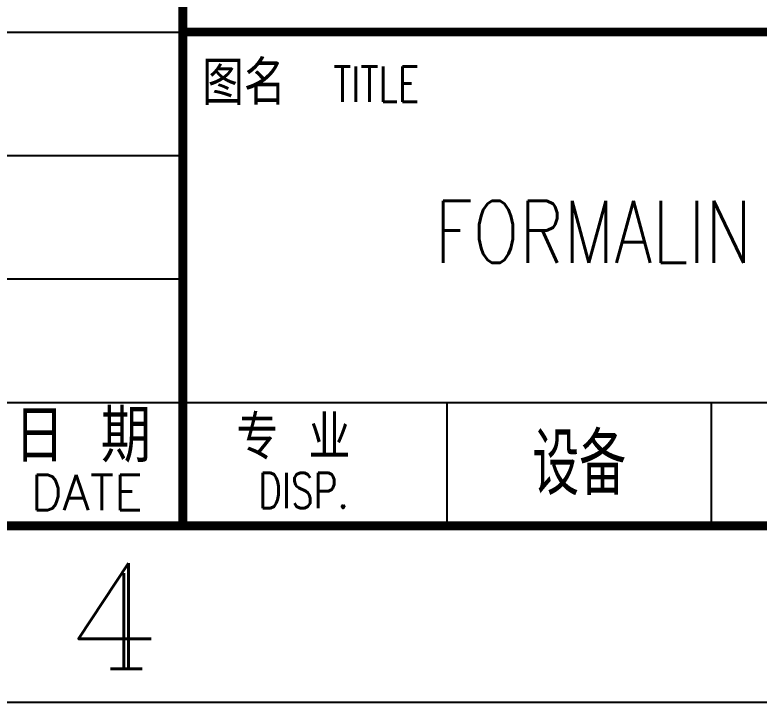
# Model space of a CAD drawing. Extents: x 16825 to 205982, y -10874 to 68273.
# Drawn here: x 177186 to 178664, y 26658 to 28022 of the extents above; entities that cross this region are included whole.
import ezdxf
from ezdxf.enums import TextEntityAlignment as Align

# ---------------------------------------------------------------- set-up
doc = ezdxf.new("R2010")
doc.units = 0
doc.header["$LTSCALE"] = 5
doc.header["$MEASUREMENT"] = 0
doc.layers.add('TK', color=3, linetype='CONTINUOUS')
doc.layers.add('TXT', color=3, linetype='CONTINUOUS')
doc.styles.add('HZ', font='simplex', dxfattribs={"bigfont": 'hzdx'})
doc.styles.add('HZ1', font='ROMANS')
doc.styles.add('HZFS', font='simplex', dxfattribs={"width": 0.8, "bigfont": 'hzdx'})
doc.styles.add('ROMANC', font='romanc')
doc.styles.get("Standard").update_dxf_attribs({"font": 'simplex', "width": 0.75, "bigfont": 'hzdx'})

msp = doc.modelspace()

# ---------------------------------------------------------------- linework, layer by layer
at = {"layer": 'TK'}
for p, q in [((171219.065, 27987.715), (177519.065, 27987.715)), ((171219.065, 27742.715), (177519.065, 27742.715)), ((171219.065, 27497.715), (177519.065, 27497.715)), ((171219.065, 27252.715), (177519.065, 27252.715)), ((177519.065, 27252.715), (183819.065, 27252.715)), ((178043.979, 27011.66), (178043.979, 27252.715)), ((178568.979, 27011.66), (178568.979, 27252.715)), ((159879.065, 26657.715), (184169.065, 26657.715))]:
    msp.add_line(p, q, dxfattribs=at)
at = {"layer": 'TK', "const_width": 17.5}
msp.add_lwpolyline([(177519.065, 27007.715), (183819.065, 27007.715), (183819.065, 29212.715), (177519.065, 29212.715)], close=True, dxfattribs=at)
for points in [[(177519.065, 27007.715), (171219.065, 27007.715), (171219.065, 27987.715)], [(177519.065, 27987.715), (181369.065, 27987.715)], [(160754.065, 27007.715), (183819.065, 27007.715)]]:
    msp.add_lwpolyline(points, dxfattribs=at)
at = {"layer": 'TXT'}
for p, q in [((177519.065, 27567.715), (177519.065, 27847.715)), ((177519.065, 27287.715), (177519.065, 27567.715)), ((177519.065, 27007.715), (177519.065, 27287.715))]:
    msp.add_line(p, q, dxfattribs=at)

# ---------------------------------------------------------------- texts
at = {"layer": 'TK'}
for s, p in [('图名', (177557.219, 27843.225)), ('专 业', (177625.487, 27139.384))]:
    msp.add_text(s, height=87.5, dxfattribs=at).set_placement(p)
at = {"layer": 'TK', "width": 0.75}
for s, p in [('TITLE', (177818.116, 27849.11)), ('DISP.', (177668.782, 27042.795))]:
    msp.add_text(s, height=70, dxfattribs=at).set_placement(p)
at = {"layer": 'TK'}
for s, height, style, p in [('日 期', 105, 'HZ', (177184.489, 27133.682)), ('DATE', 70, 'HZ1', (177217.444, 27038.871)), ('4', 210, 'ROMANC', (177294.196, 26723.531))]:
    msp.add_text(s, height=height, dxfattribs=dict(at, style=style)).set_placement(p)
at = {"layer": 'TXT', "style": 'HZFS', "width": 0.8}
for s, p in [('FORMALIN DISTILLATION COLUMN ASSEM. DWG.', (179535.546, 27591.142)), ('设备', (178306.565, 27130.215))]:
    msp.add_text(s, height=122.5, dxfattribs=at).set_placement(p, align=Align.MIDDLE_CENTER)

doc.saveas('drawing.dxf')
